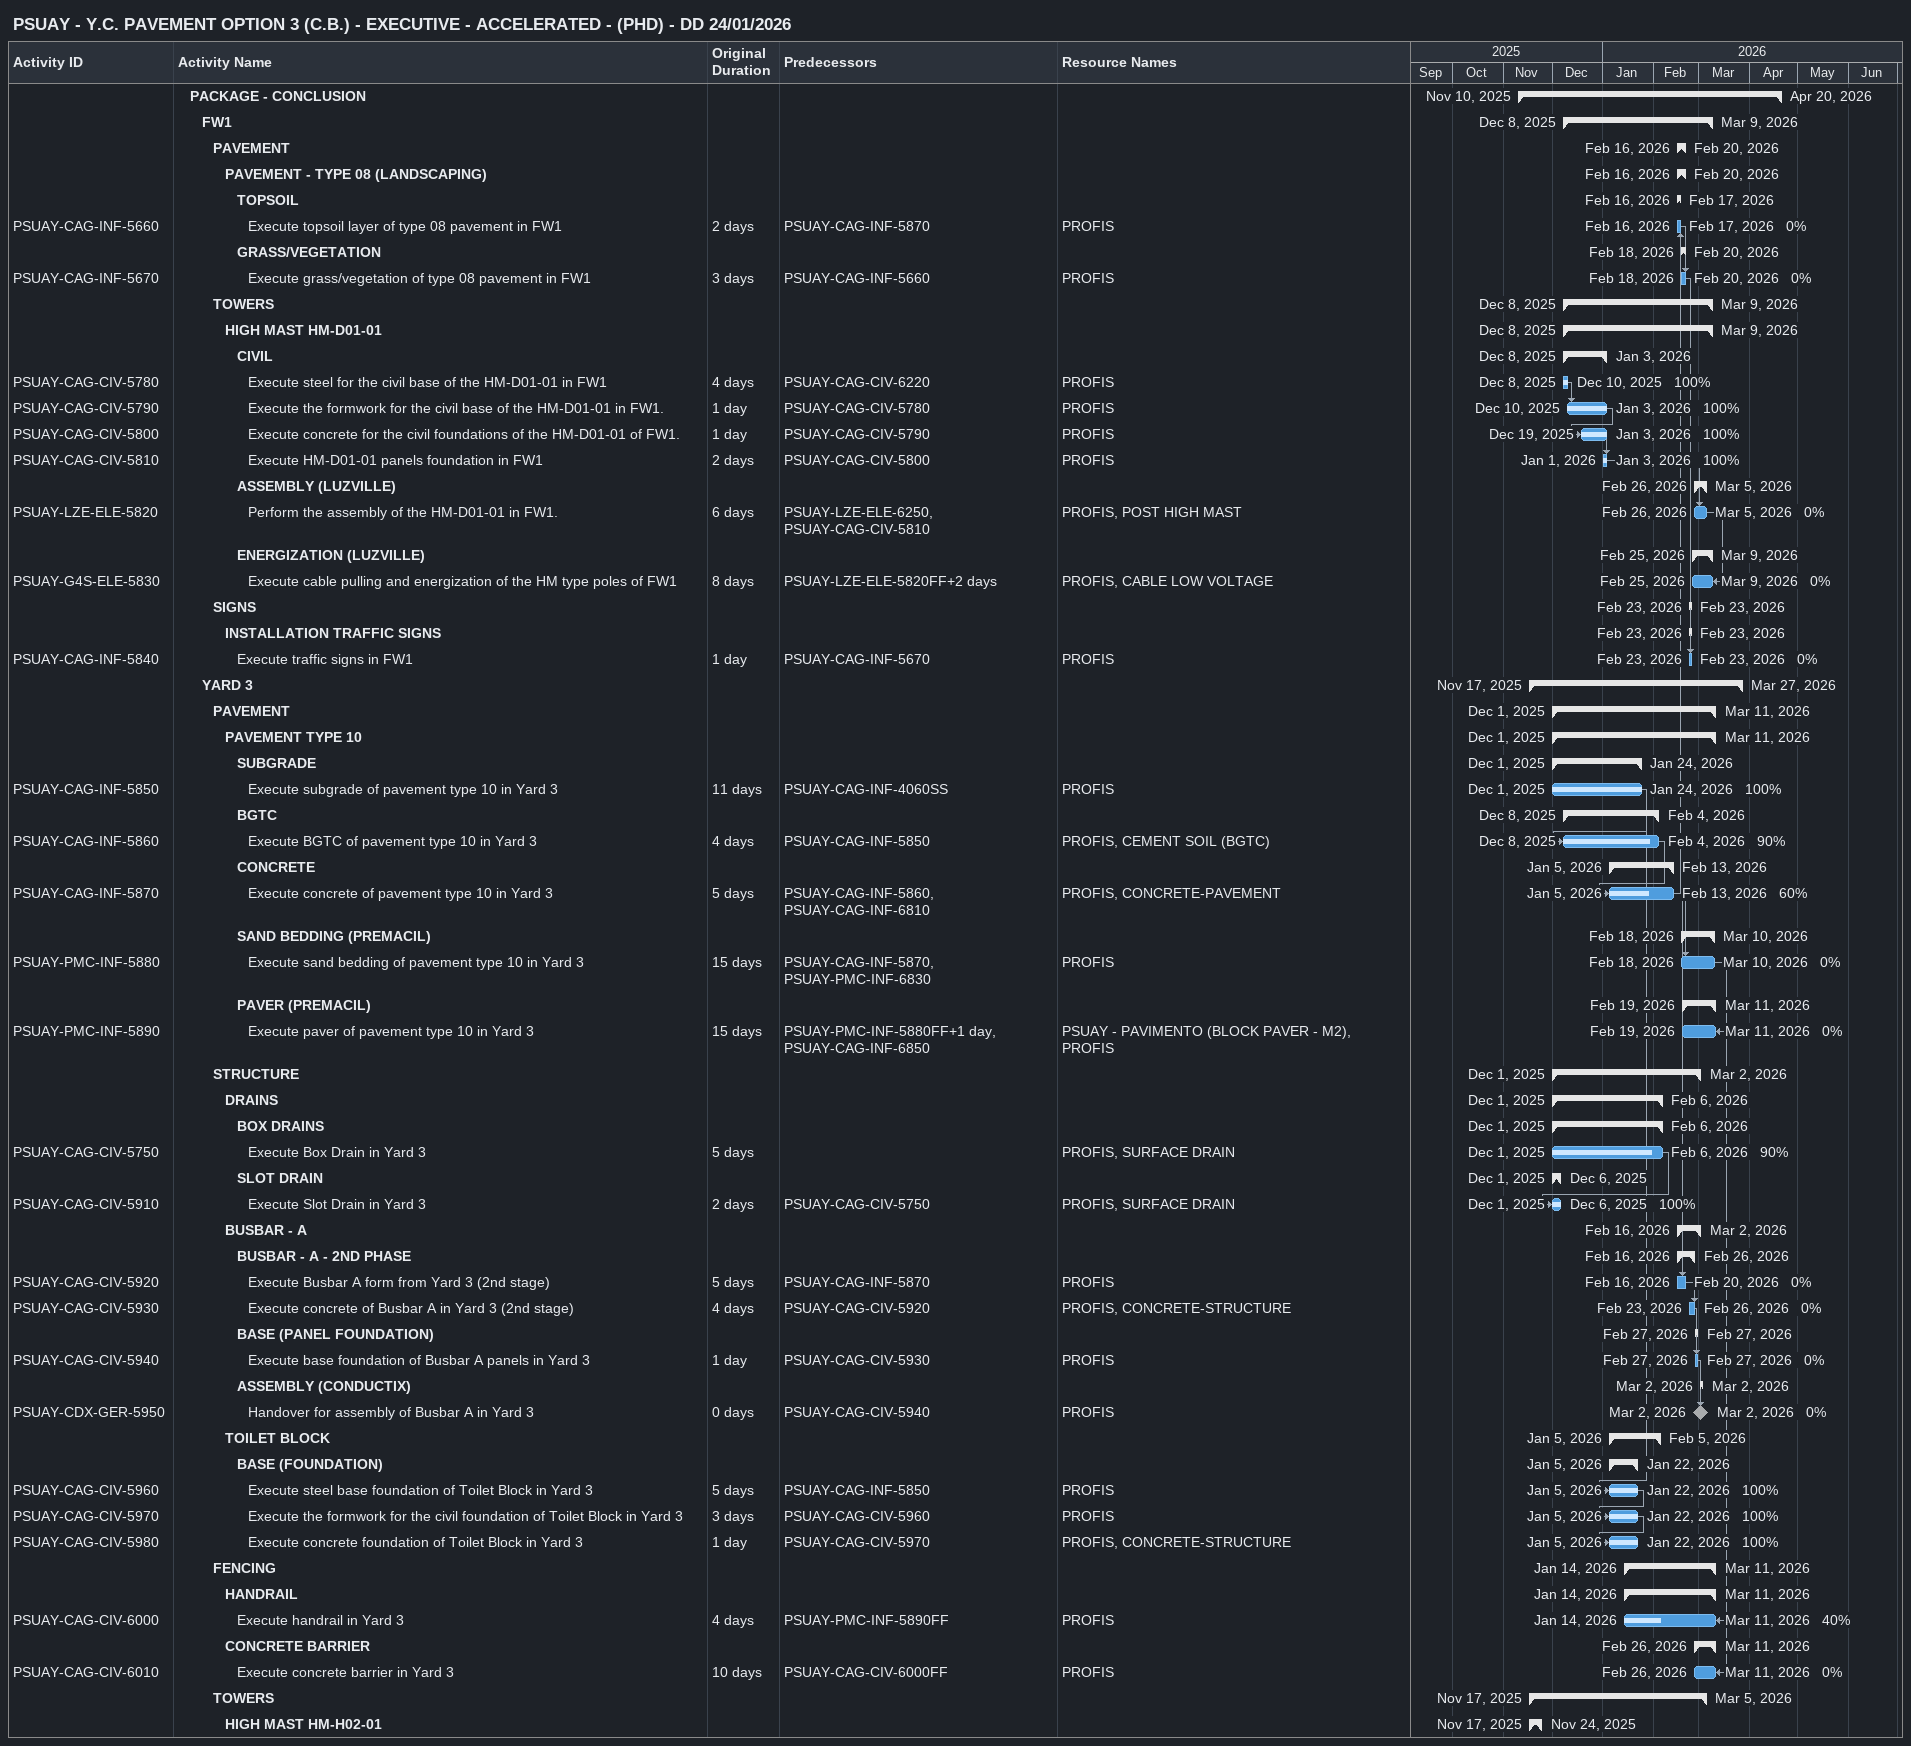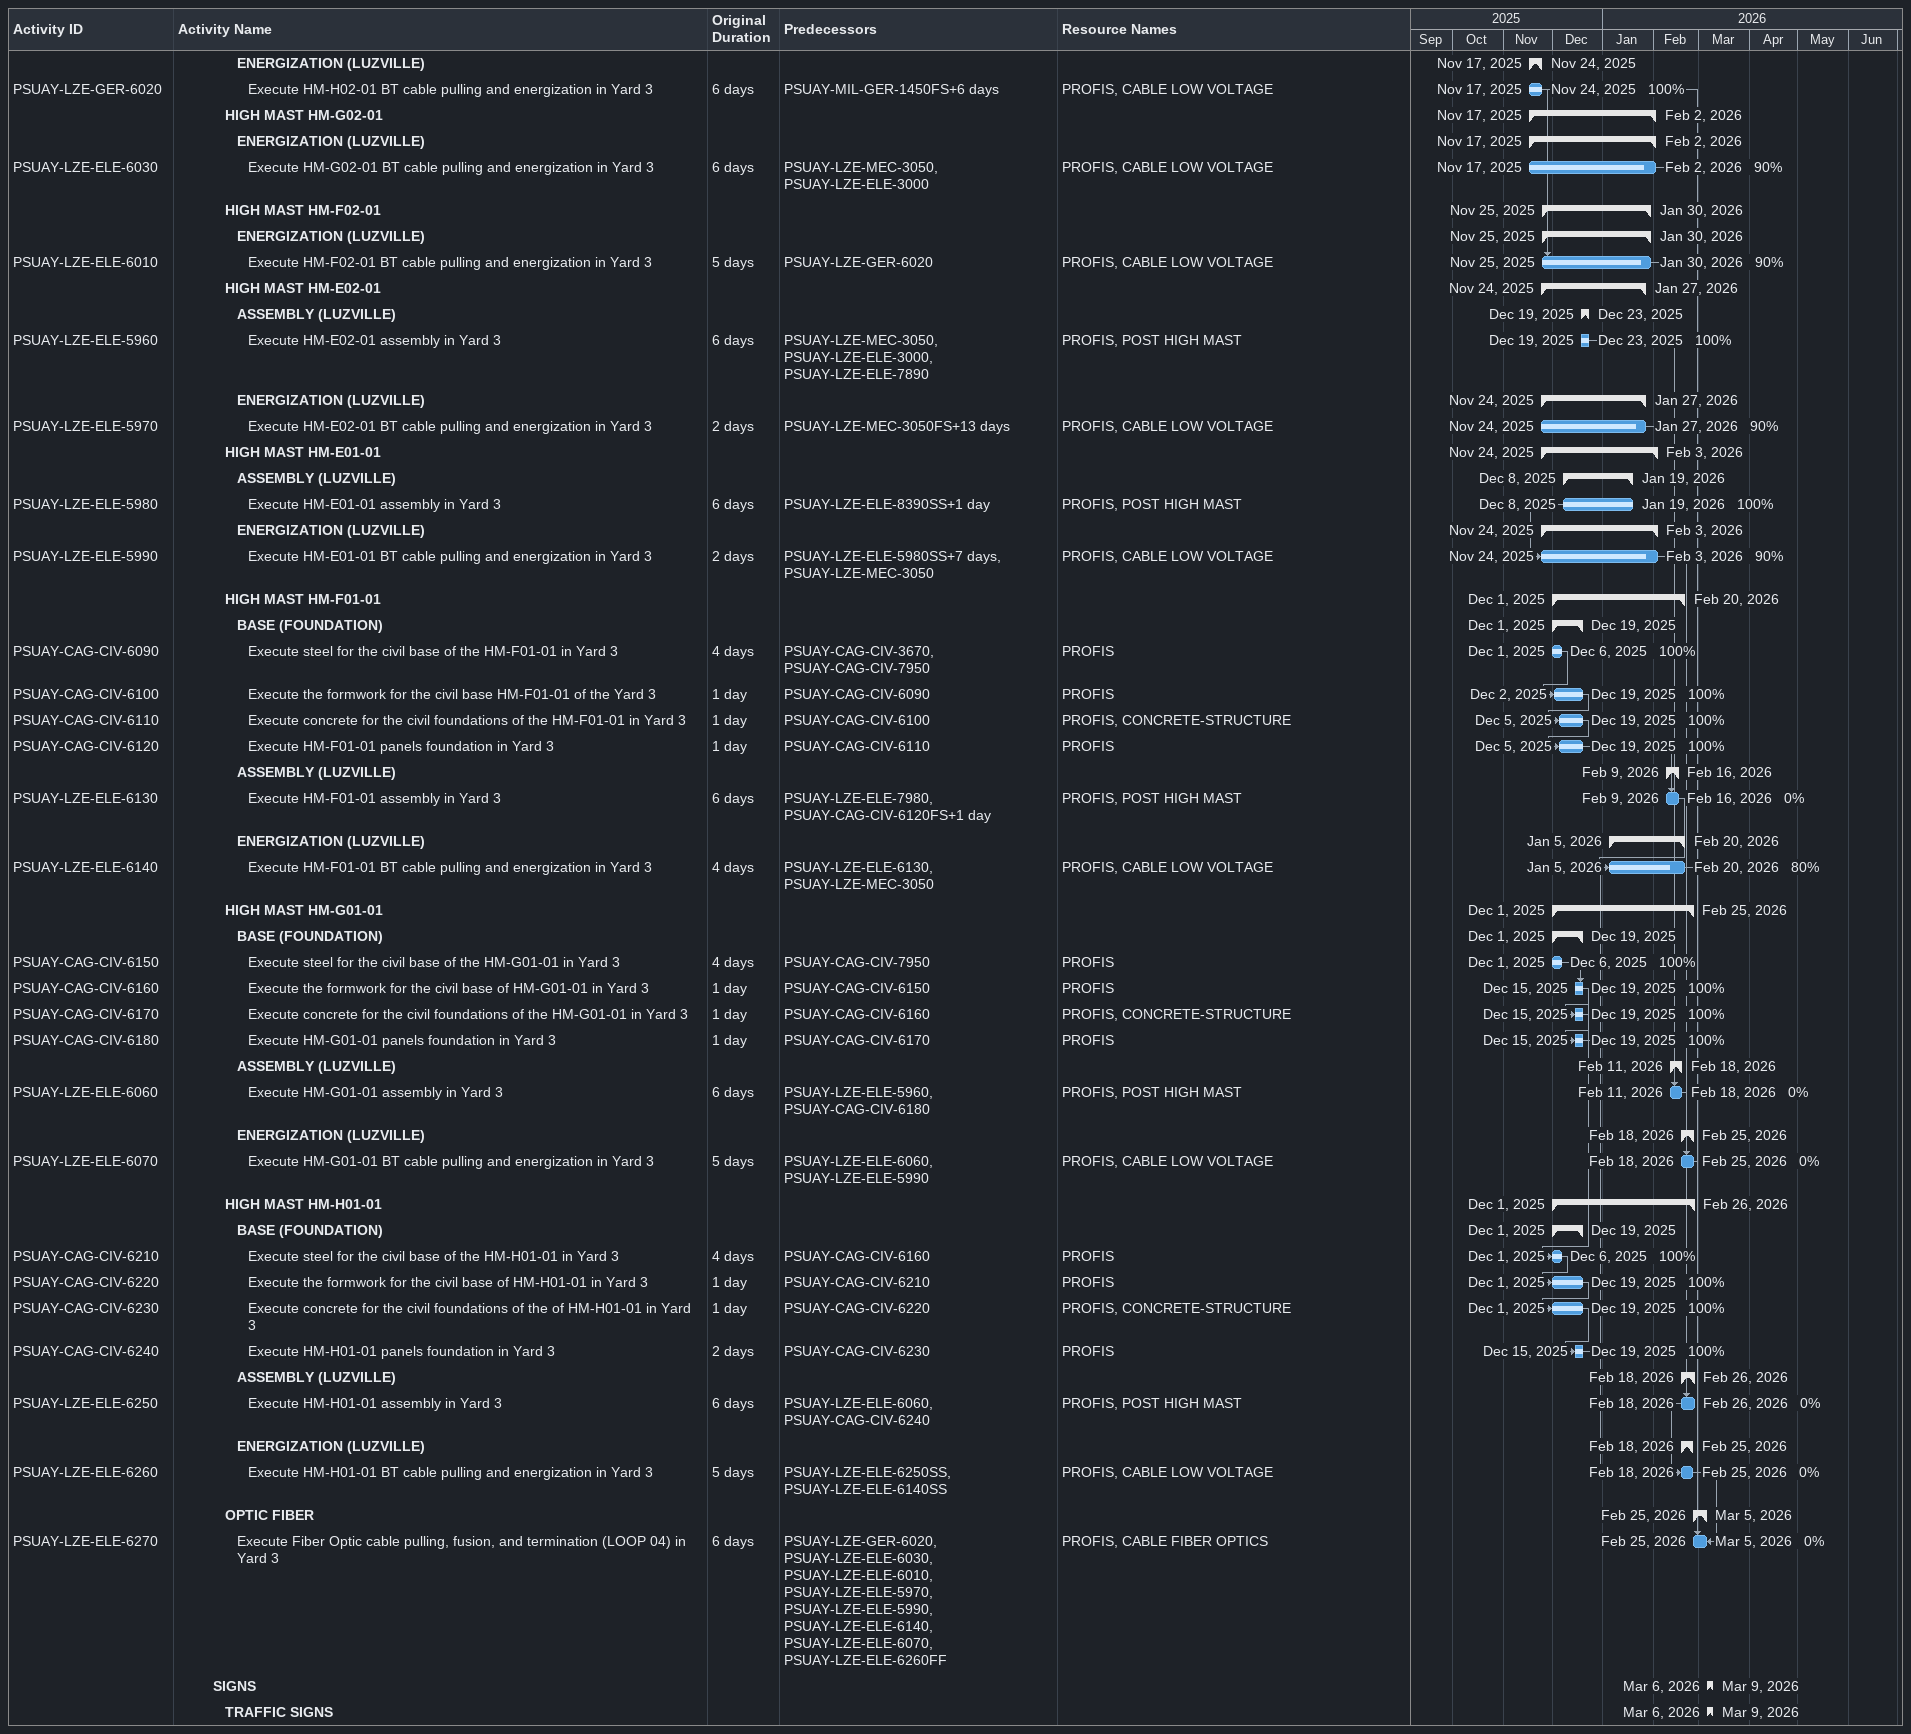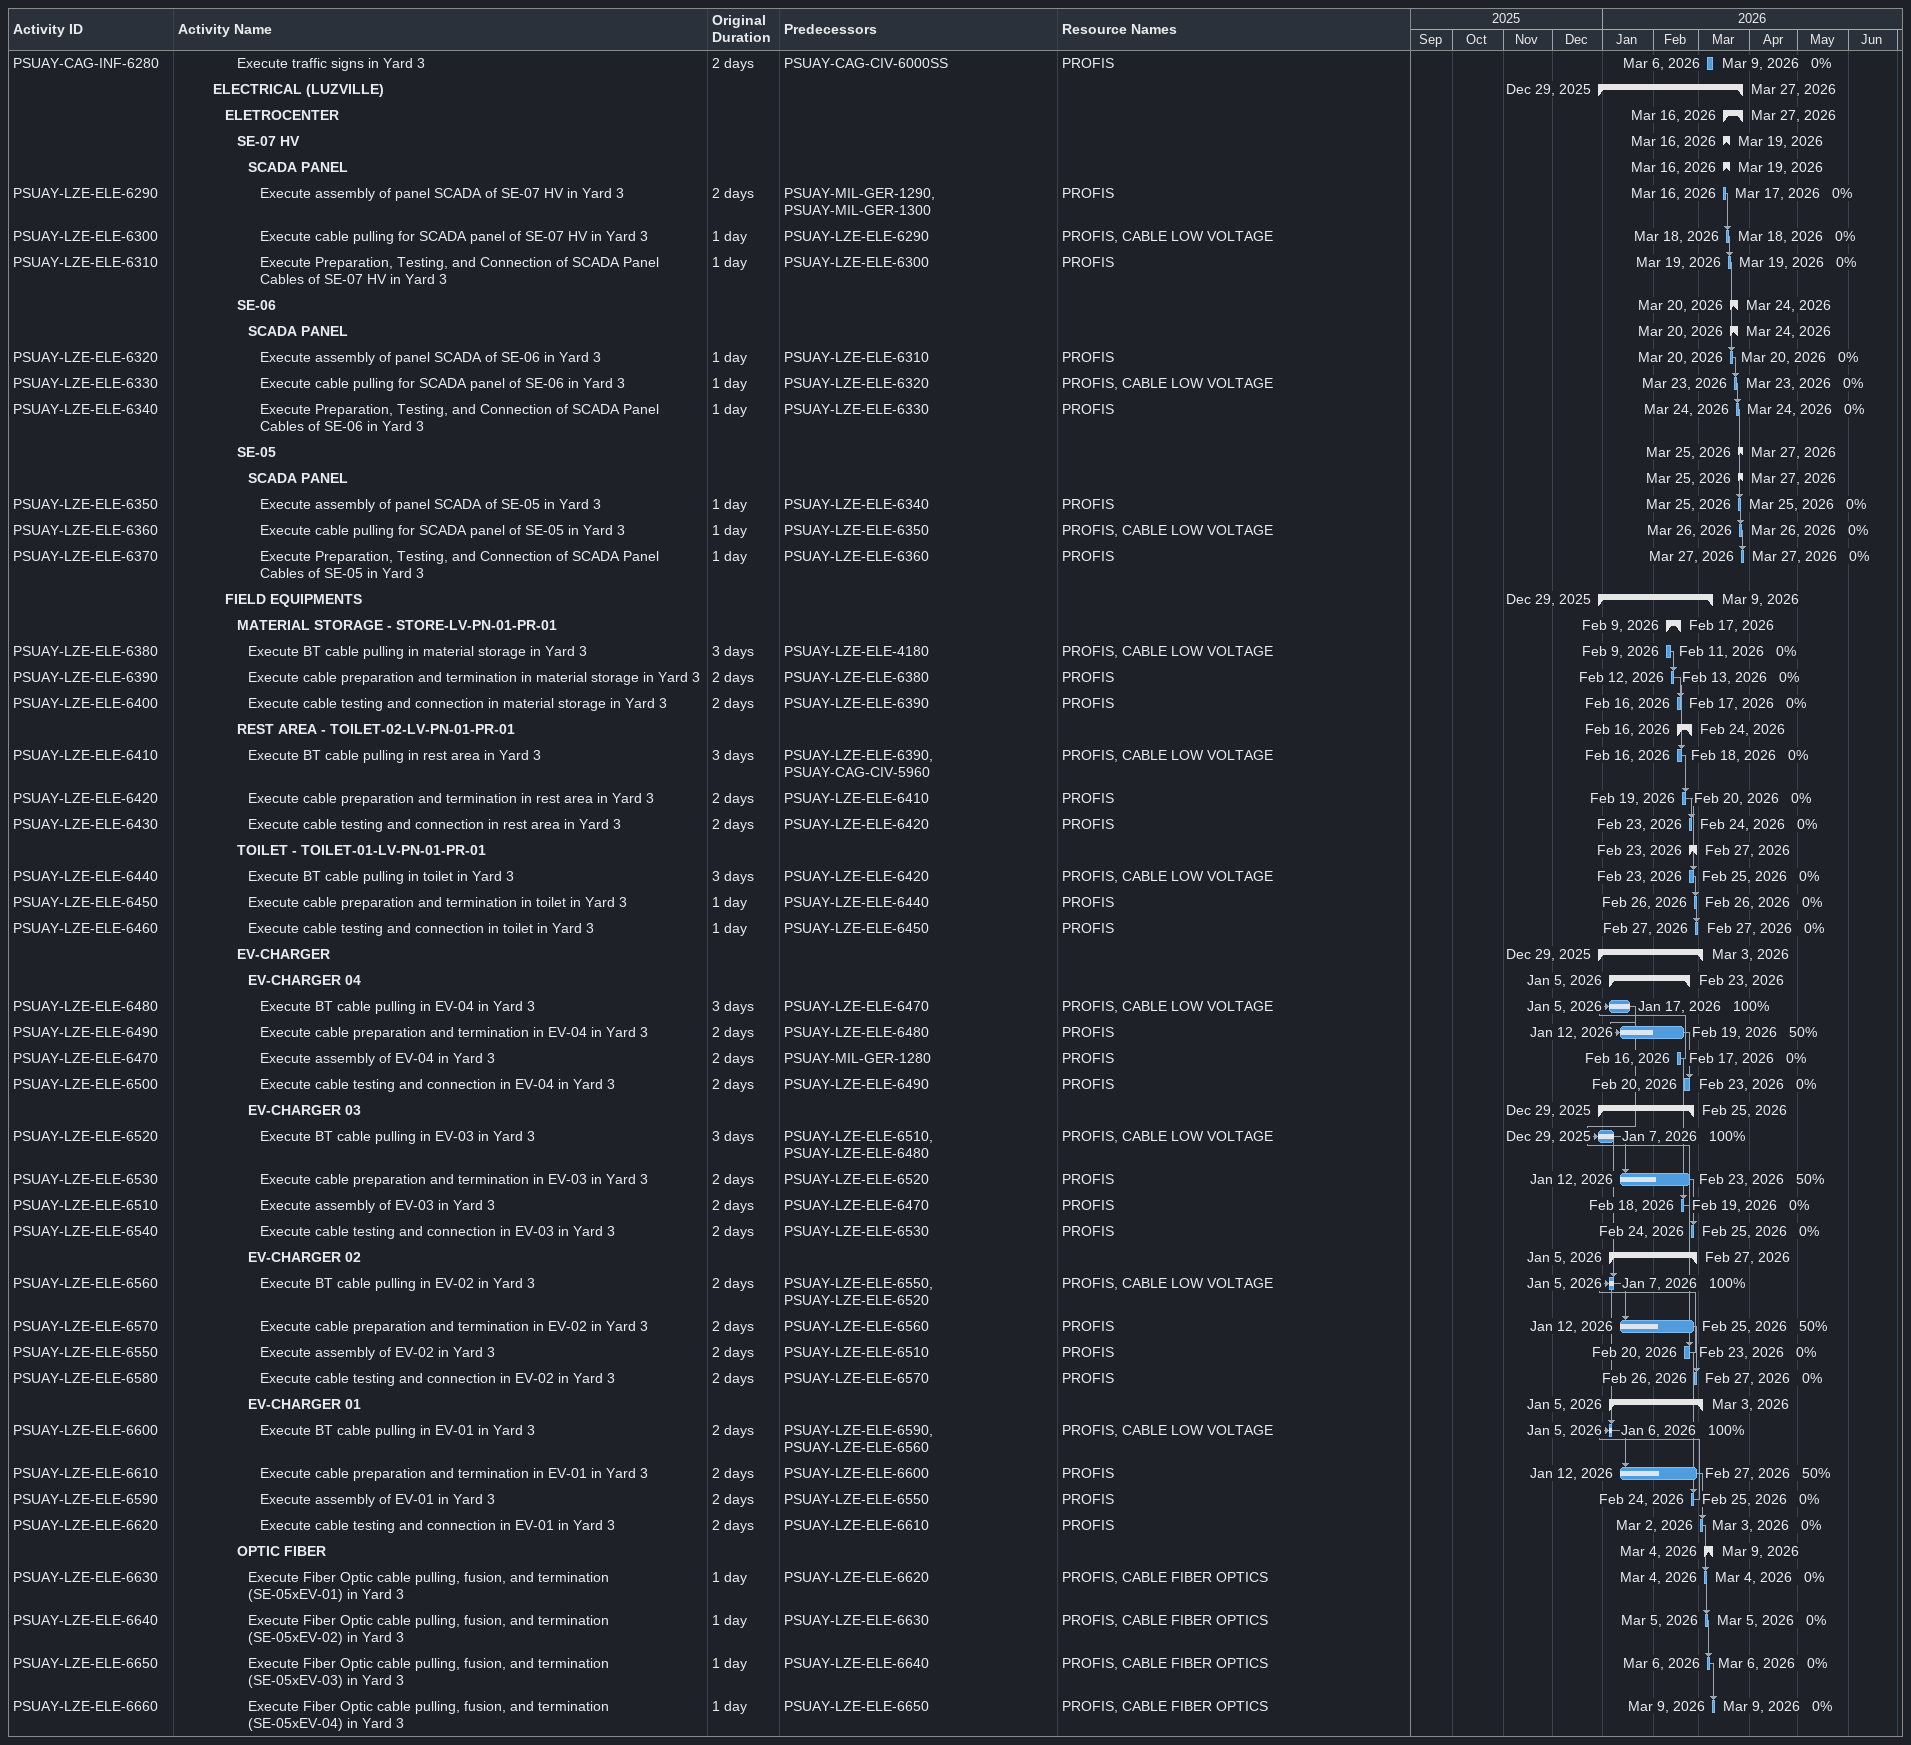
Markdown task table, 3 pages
PSUAY - Y.C. PAVEMENT OPTION 3 (C.B.) - EXECUTIVE - ACCELERATED - (PHD) - DD 24/01/2026

| ID | Level | Task | Original duration | Start | Finish | Predecessors | Resources | % complete |
|---|---|---|---|---|---|---|---|---|
|  | 2 | **PACKAGE - CONCLUSION** |  | 2025-11-10 | 2026-04-20 |  |  |  |
|  | 3 | **FW1** |  | 2025-12-08 | 2026-03-09 |  |  |  |
|  | 4 | **PAVEMENT** |  | 2026-02-16 | 2026-02-20 |  |  |  |
|  | 5 | **PAVEMENT - TYPE 08 (LANDSCAPING)** |  | 2026-02-16 | 2026-02-20 |  |  |  |
|  | 6 | **TOPSOIL** |  | 2026-02-16 | 2026-02-17 |  |  |  |
| PSUAY-CAG-INF-5660 | 7 | Execute topsoil layer of type 08 pavement in FW1 | 2d | 2026-02-16 | 2026-02-17 | PSUAY-CAG-INF-5870 | PROFIS | 0 |
|  | 6 | **GRASS/VEGETATION** |  | 2026-02-18 | 2026-02-20 |  |  |  |
| PSUAY-CAG-INF-5670 | 7 | Execute grass/vegetation of type 08 pavement in FW1 | 3d | 2026-02-18 | 2026-02-20 | PSUAY-CAG-INF-5660 | PROFIS | 0 |
|  | 4 | **TOWERS** |  | 2025-12-08 | 2026-03-09 |  |  |  |
|  | 5 | **HIGH MAST HM-D01-01** |  | 2025-12-08 | 2026-03-09 |  |  |  |
|  | 6 | **CIVIL** |  | 2025-12-08 | 2026-01-03 |  |  |  |
| PSUAY-CAG-CIV-5780 | 7 | Execute steel for the civil base of the HM-D01-01 in FW1 | 4d | 2025-12-08 | 2025-12-10 | PSUAY-CAG-CIV-6220 | PROFIS | 100 |
| PSUAY-CAG-CIV-5790 | 7 | Execute the formwork for the civil base of the HM-D01-01 in FW1. | 1d | 2025-12-10 | 2026-01-03 | PSUAY-CAG-CIV-5780 | PROFIS | 100 |
| PSUAY-CAG-CIV-5800 | 7 | Execute concrete for the civil foundations of the HM-D01-01 of FW1. | 1d | 2025-12-19 | 2026-01-03 | PSUAY-CAG-CIV-5790 | PROFIS | 100 |
| PSUAY-CAG-CIV-5810 | 7 | Execute HM-D01-01 panels foundation in FW1 | 2d | 2026-01-01 | 2026-01-03 | PSUAY-CAG-CIV-5800 | PROFIS | 100 |
|  | 6 | **ASSEMBLY (LUZVILLE)** |  | 2026-02-26 | 2026-03-05 |  |  |  |
| PSUAY-LZE-ELE-5820 | 7 | Perform the assembly of the HM-D01-01 in FW1. | 6d | 2026-02-26 | 2026-03-05 | PSUAY-LZE-ELE-6250, PSUAY-CAG-CIV-5810 | PROFIS, POST HIGH MAST | 0 |
|  | 6 | **ENERGIZATION (LUZVILLE)** |  | 2026-02-25 | 2026-03-09 |  |  |  |
| PSUAY-G4S-ELE-5830 | 7 | Execute cable pulling and energization of the HM type poles of FW1 | 8d | 2026-02-25 | 2026-03-09 | PSUAY-LZE-ELE-5820FF+2d | PROFIS, CABLE LOW VOLTAGE | 0 |
|  | 4 | **SIGNS** |  | 2026-02-23 | 2026-02-23 |  |  |  |
|  | 5 | **INSTALLATION TRAFFIC SIGNS** |  | 2026-02-23 | 2026-02-23 |  |  |  |
| PSUAY-CAG-INF-5840 | 6 | Execute traffic signs in FW1 | 1d | 2026-02-23 | 2026-02-23 | PSUAY-CAG-INF-5670 | PROFIS | 0 |
|  | 3 | **YARD 3** |  | 2025-11-17 | 2026-03-27 |  |  |  |
|  | 4 | **PAVEMENT** |  | 2025-12-01 | 2026-03-11 |  |  |  |
|  | 5 | **PAVEMENT TYPE 10** |  | 2025-12-01 | 2026-03-11 |  |  |  |
|  | 6 | **SUBGRADE** |  | 2025-12-01 | 2026-01-24 |  |  |  |
| PSUAY-CAG-INF-5850 | 7 | Execute subgrade of pavement type 10 in Yard 3 | 11d | 2025-12-01 | 2026-01-24 | PSUAY-CAG-INF-4060SS | PROFIS | 100 |
|  | 6 | **BGTC** |  | 2025-12-08 | 2026-02-04 |  |  |  |
| PSUAY-CAG-INF-5860 | 7 | Execute BGTC of pavement type 10 in Yard 3 | 4d | 2025-12-08 | 2026-02-04 | PSUAY-CAG-INF-5850 | PROFIS, CEMENT SOIL (BGTC) | 90 |
|  | 6 | **CONCRETE** |  | 2026-01-05 | 2026-02-13 |  |  |  |
| PSUAY-CAG-INF-5870 | 7 | Execute concrete of pavement type 10 in Yard 3 | 5d | 2026-01-05 | 2026-02-13 | PSUAY-CAG-INF-5860, PSUAY-CAG-INF-6810 | PROFIS, CONCRETE-PAVEMENT | 60 |
|  | 6 | **SAND BEDDING (PREMACIL)** |  | 2026-02-18 | 2026-03-10 |  |  |  |
| PSUAY-PMC-INF-5880 | 7 | Execute sand bedding of pavement type 10 in Yard 3 | 15d | 2026-02-18 | 2026-03-10 | PSUAY-CAG-INF-5870, PSUAY-PMC-INF-6830 | PROFIS | 0 |
|  | 6 | **PAVER (PREMACIL)** |  | 2026-02-19 | 2026-03-11 |  |  |  |
| PSUAY-PMC-INF-5890 | 7 | Execute paver of pavement type 10 in Yard 3 | 15d | 2026-02-19 | 2026-03-11 | PSUAY-PMC-INF-5880FF+1d, PSUAY-CAG-INF-6850 | PSUAY - PAVIMENTO (BLOCK PAVER - M2), PROFIS | 0 |
|  | 4 | **STRUCTURE** |  | 2025-12-01 | 2026-03-02 |  |  |  |
|  | 5 | **DRAINS** |  | 2025-12-01 | 2026-02-06 |  |  |  |
|  | 6 | **BOX DRAINS** |  | 2025-12-01 | 2026-02-06 |  |  |  |
| PSUAY-CAG-CIV-5750 | 7 | Execute Box Drain in Yard 3 | 5d | 2025-12-01 | 2026-02-06 |  | PROFIS, SURFACE DRAIN | 90 |
|  | 6 | **SLOT DRAIN** |  | 2025-12-01 | 2025-12-06 |  |  |  |
| PSUAY-CAG-CIV-5910 | 7 | Execute Slot Drain in Yard 3 | 2d | 2025-12-01 | 2025-12-06 | PSUAY-CAG-CIV-5750 | PROFIS, SURFACE DRAIN | 100 |
|  | 5 | **BUSBAR - A** |  | 2026-02-16 | 2026-03-02 |  |  |  |
|  | 6 | **BUSBAR - A - 2ND PHASE** |  | 2026-02-16 | 2026-02-26 |  |  |  |
| PSUAY-CAG-CIV-5920 | 7 | Execute Busbar A form from Yard 3 (2nd stage) | 5d | 2026-02-16 | 2026-02-20 | PSUAY-CAG-INF-5870 | PROFIS | 0 |
| PSUAY-CAG-CIV-5930 | 7 | Execute concrete of Busbar A in Yard 3 (2nd stage) | 4d | 2026-02-23 | 2026-02-26 | PSUAY-CAG-CIV-5920 | PROFIS, CONCRETE-STRUCTURE | 0 |
|  | 6 | **BASE (PANEL FOUNDATION)** |  | 2026-02-27 | 2026-02-27 |  |  |  |
| PSUAY-CAG-CIV-5940 | 7 | Execute base foundation of Busbar A panels in Yard 3 | 1d | 2026-02-27 | 2026-02-27 | PSUAY-CAG-CIV-5930 | PROFIS | 0 |
|  | 6 | **ASSEMBLY (CONDUCTIX)** |  | 2026-03-02 | 2026-03-02 |  |  |  |
| PSUAY-CDX-GER-5950 | 7 | Handover for assembly of Busbar A in Yard 3 | 0d | 2026-03-02 | 2026-03-02 | PSUAY-CAG-CIV-5940 | PROFIS | 0 |
|  | 5 | **TOILET BLOCK** |  | 2026-01-05 | 2026-02-05 |  |  |  |
|  | 6 | **BASE (FOUNDATION)** |  | 2026-01-05 | 2026-01-22 |  |  |  |
| PSUAY-CAG-CIV-5960 | 7 | Execute steel base foundation of Toilet Block in Yard 3 | 5d | 2026-01-05 | 2026-01-22 | PSUAY-CAG-INF-5850 | PROFIS | 100 |
| PSUAY-CAG-CIV-5970 | 7 | Execute the formwork for the civil foundation of Toilet Block in Yard 3 | 3d | 2026-01-05 | 2026-01-22 | PSUAY-CAG-CIV-5960 | PROFIS | 100 |
| PSUAY-CAG-CIV-5980 | 7 | Execute concrete foundation of Toilet Block in Yard 3 | 1d | 2026-01-05 | 2026-01-22 | PSUAY-CAG-CIV-5970 | PROFIS, CONCRETE-STRUCTURE | 100 |
|  | 4 | **FENCING** |  | 2026-01-14 | 2026-03-11 |  |  |  |
|  | 5 | **HANDRAIL** |  | 2026-01-14 | 2026-03-11 |  |  |  |
| PSUAY-CAG-CIV-6000 | 6 | Execute handrail in Yard 3 | 4d | 2026-01-14 | 2026-03-11 | PSUAY-PMC-INF-5890FF | PROFIS | 40 |
|  | 5 | **CONCRETE BARRIER** |  | 2026-02-26 | 2026-03-11 |  |  |  |
| PSUAY-CAG-CIV-6010 | 6 | Execute concrete barrier in Yard 3 | 10d | 2026-02-26 | 2026-03-11 | PSUAY-CAG-CIV-6000FF | PROFIS | 0 |
|  | 4 | **TOWERS** |  | 2025-11-17 | 2026-03-05 |  |  |  |
|  | 5 | **HIGH MAST HM-H02-01** |  | 2025-11-17 | 2025-11-24 |  |  |  |
|  | 6 | **ENERGIZATION (LUZVILLE)** |  | 2025-11-17 | 2025-11-24 |  |  |  |
| PSUAY-LZE-GER-6020 | 7 | Execute HM-H02-01 BT cable pulling and energization in Yard 3 | 6d | 2025-11-17 | 2025-11-24 | PSUAY-MIL-GER-1450FS+6d | PROFIS, CABLE LOW VOLTAGE | 100 |
|  | 5 | **HIGH MAST HM-G02-01** |  | 2025-11-17 | 2026-02-02 |  |  |  |
|  | 6 | **ENERGIZATION (LUZVILLE)** |  | 2025-11-17 | 2026-02-02 |  |  |  |
| PSUAY-LZE-ELE-6030 | 7 | Execute HM-G02-01 BT cable pulling and energization in Yard 3 | 6d | 2025-11-17 | 2026-02-02 | PSUAY-LZE-MEC-3050, PSUAY-LZE-ELE-3000 | PROFIS, CABLE LOW VOLTAGE | 90 |
|  | 5 | **HIGH MAST HM-F02-01** |  | 2025-11-25 | 2026-01-30 |  |  |  |
|  | 6 | **ENERGIZATION (LUZVILLE)** |  | 2025-11-25 | 2026-01-30 |  |  |  |
| PSUAY-LZE-ELE-6010 | 7 | Execute HM-F02-01 BT cable pulling and energization in Yard 3 | 5d | 2025-11-25 | 2026-01-30 | PSUAY-LZE-GER-6020 | PROFIS, CABLE LOW VOLTAGE | 90 |
|  | 5 | **HIGH MAST HM-E02-01** |  | 2025-11-24 | 2026-01-27 |  |  |  |
|  | 6 | **ASSEMBLY (LUZVILLE)** |  | 2025-12-19 | 2025-12-23 |  |  |  |
| PSUAY-LZE-ELE-5960 | 7 | Execute HM-E02-01 assembly in Yard 3 | 6d | 2025-12-19 | 2025-12-23 | PSUAY-LZE-MEC-3050, PSUAY-LZE-ELE-3000, PSUAY-LZE-ELE-7890 | PROFIS, POST HIGH MAST | 100 |
|  | 6 | **ENERGIZATION (LUZVILLE)** |  | 2025-11-24 | 2026-01-27 |  |  |  |
| PSUAY-LZE-ELE-5970 | 7 | Execute HM-E02-01 BT cable pulling and energization in Yard 3 | 2d | 2025-11-24 | 2026-01-27 | PSUAY-LZE-MEC-3050FS+13d | PROFIS, CABLE LOW VOLTAGE | 90 |
|  | 5 | **HIGH MAST HM-E01-01** |  | 2025-11-24 | 2026-02-03 |  |  |  |
|  | 6 | **ASSEMBLY (LUZVILLE)** |  | 2025-12-08 | 2026-01-19 |  |  |  |
| PSUAY-LZE-ELE-5980 | 7 | Execute HM-E01-01 assembly in Yard 3 | 6d | 2025-12-08 | 2026-01-19 | PSUAY-LZE-ELE-8390SS+1d | PROFIS, POST HIGH MAST | 100 |
|  | 6 | **ENERGIZATION (LUZVILLE)** |  | 2025-11-24 | 2026-02-03 |  |  |  |
| PSUAY-LZE-ELE-5990 | 7 | Execute HM-E01-01 BT cable pulling and energization in Yard 3 | 2d | 2025-11-24 | 2026-02-03 | PSUAY-LZE-ELE-5980SS+7d, PSUAY-LZE-MEC-3050 | PROFIS, CABLE LOW VOLTAGE | 90 |
|  | 5 | **HIGH MAST HM-F01-01** |  | 2025-12-01 | 2026-02-20 |  |  |  |
|  | 6 | **BASE (FOUNDATION)** |  | 2025-12-01 | 2025-12-19 |  |  |  |
| PSUAY-CAG-CIV-6090 | 7 | Execute steel for the civil base of the HM-F01-01 in Yard 3 | 4d | 2025-12-01 | 2025-12-06 | PSUAY-CAG-CIV-3670, PSUAY-CAG-CIV-7950 | PROFIS | 100 |
| PSUAY-CAG-CIV-6100 | 7 | Execute the formwork for the civil base HM-F01-01 of the Yard 3 | 1d | 2025-12-02 | 2025-12-19 | PSUAY-CAG-CIV-6090 | PROFIS | 100 |
| PSUAY-CAG-CIV-6110 | 7 | Execute concrete for the civil foundations of the HM-F01-01 in Yard 3 | 1d | 2025-12-05 | 2025-12-19 | PSUAY-CAG-CIV-6100 | PROFIS, CONCRETE-STRUCTURE | 100 |
| PSUAY-CAG-CIV-6120 | 7 | Execute HM-F01-01 panels foundation in Yard 3 | 1d | 2025-12-05 | 2025-12-19 | PSUAY-CAG-CIV-6110 | PROFIS | 100 |
|  | 6 | **ASSEMBLY (LUZVILLE)** |  | 2026-02-09 | 2026-02-16 |  |  |  |
| PSUAY-LZE-ELE-6130 | 7 | Execute HM-F01-01 assembly in Yard 3 | 6d | 2026-02-09 | 2026-02-16 | PSUAY-LZE-ELE-7980, PSUAY-CAG-CIV-6120FS+1d | PROFIS, POST HIGH MAST | 0 |
|  | 6 | **ENERGIZATION (LUZVILLE)** |  | 2026-01-05 | 2026-02-20 |  |  |  |
| PSUAY-LZE-ELE-6140 | 7 | Execute HM-F01-01 BT cable pulling and energization in Yard 3 | 4d | 2026-01-05 | 2026-02-20 | PSUAY-LZE-ELE-6130, PSUAY-LZE-MEC-3050 | PROFIS, CABLE LOW VOLTAGE | 80 |
|  | 5 | **HIGH MAST HM-G01-01** |  | 2025-12-01 | 2026-02-25 |  |  |  |
|  | 6 | **BASE (FOUNDATION)** |  | 2025-12-01 | 2025-12-19 |  |  |  |
| PSUAY-CAG-CIV-6150 | 7 | Execute steel for the civil base of the HM-G01-01 in Yard 3 | 4d | 2025-12-01 | 2025-12-06 | PSUAY-CAG-CIV-7950 | PROFIS | 100 |
| PSUAY-CAG-CIV-6160 | 7 | Execute the formwork for the civil base of HM-G01-01 in Yard 3 | 1d | 2025-12-15 | 2025-12-19 | PSUAY-CAG-CIV-6150 | PROFIS | 100 |
| PSUAY-CAG-CIV-6170 | 7 | Execute concrete for the civil foundations of the HM-G01-01 in Yard 3 | 1d | 2025-12-15 | 2025-12-19 | PSUAY-CAG-CIV-6160 | PROFIS, CONCRETE-STRUCTURE | 100 |
| PSUAY-CAG-CIV-6180 | 7 | Execute HM-G01-01 panels foundation in Yard 3 | 1d | 2025-12-15 | 2025-12-19 | PSUAY-CAG-CIV-6170 | PROFIS | 100 |
|  | 6 | **ASSEMBLY (LUZVILLE)** |  | 2026-02-11 | 2026-02-18 |  |  |  |
| PSUAY-LZE-ELE-6060 | 7 | Execute HM-G01-01 assembly in Yard 3 | 6d | 2026-02-11 | 2026-02-18 | PSUAY-LZE-ELE-5960, PSUAY-CAG-CIV-6180 | PROFIS, POST HIGH MAST | 0 |
|  | 6 | **ENERGIZATION (LUZVILLE)** |  | 2026-02-18 | 2026-02-25 |  |  |  |
| PSUAY-LZE-ELE-6070 | 7 | Execute HM-G01-01 BT cable pulling and energization in Yard 3 | 5d | 2026-02-18 | 2026-02-25 | PSUAY-LZE-ELE-6060, PSUAY-LZE-ELE-5990 | PROFIS, CABLE LOW VOLTAGE | 0 |
|  | 5 | **HIGH MAST HM-H01-01** |  | 2025-12-01 | 2026-02-26 |  |  |  |
|  | 6 | **BASE (FOUNDATION)** |  | 2025-12-01 | 2025-12-19 |  |  |  |
| PSUAY-CAG-CIV-6210 | 7 | Execute steel for the civil base of the HM-H01-01 in Yard 3 | 4d | 2025-12-01 | 2025-12-06 | PSUAY-CAG-CIV-6160 | PROFIS | 100 |
| PSUAY-CAG-CIV-6220 | 7 | Execute the formwork for the civil base of HM-H01-01 in Yard 3 | 1d | 2025-12-01 | 2025-12-19 | PSUAY-CAG-CIV-6210 | PROFIS | 100 |
| PSUAY-CAG-CIV-6230 | 7 | Execute concrete for the civil foundations of the of HM-H01-01 in Yard 3 | 1d | 2025-12-01 | 2025-12-19 | PSUAY-CAG-CIV-6220 | PROFIS, CONCRETE-STRUCTURE | 100 |
| PSUAY-CAG-CIV-6240 | 7 | Execute HM-H01-01 panels foundation in Yard 3 | 2d | 2025-12-15 | 2025-12-19 | PSUAY-CAG-CIV-6230 | PROFIS | 100 |
|  | 6 | **ASSEMBLY (LUZVILLE)** |  | 2026-02-18 | 2026-02-26 |  |  |  |
| PSUAY-LZE-ELE-6250 | 7 | Execute HM-H01-01 assembly in Yard 3 | 6d | 2026-02-18 | 2026-02-26 | PSUAY-LZE-ELE-6060, PSUAY-CAG-CIV-6240 | PROFIS, POST HIGH MAST | 0 |
|  | 6 | **ENERGIZATION (LUZVILLE)** |  | 2026-02-18 | 2026-02-25 |  |  |  |
| PSUAY-LZE-ELE-6260 | 7 | Execute HM-H01-01 BT cable pulling and energization in Yard 3 | 5d | 2026-02-18 | 2026-02-25 | PSUAY-LZE-ELE-6250SS, PSUAY-LZE-ELE-6140SS | PROFIS, CABLE LOW VOLTAGE | 0 |
|  | 5 | **OPTIC FIBER** |  | 2026-02-25 | 2026-03-05 |  |  |  |
| PSUAY-LZE-ELE-6270 | 6 | Execute Fiber Optic cable pulling, fusion, and termination (LOOP 04) in Yard 3 | 6d | 2026-02-25 | 2026-03-05 | PSUAY-LZE-GER-6020, PSUAY-LZE-ELE-6030, PSUAY-LZE-ELE-6010, PSUAY-LZE-ELE-5970, PSUAY-LZE-ELE-5990, PSUAY-LZE-ELE-6140, PSUAY-LZE-ELE-6070, PSUAY-LZE-ELE-6260FF | PROFIS, CABLE FIBER OPTICS | 0 |
|  | 4 | **SIGNS** |  | 2026-03-06 | 2026-03-09 |  |  |  |
|  | 5 | **TRAFFIC SIGNS** |  | 2026-03-06 | 2026-03-09 |  |  |  |
| PSUAY-CAG-INF-6280 | 6 | Execute traffic signs in Yard 3 | 2d | 2026-03-06 | 2026-03-09 | PSUAY-CAG-CIV-6000SS | PROFIS | 0 |
|  | 4 | **ELECTRICAL (LUZVILLE)** |  | 2025-12-29 | 2026-03-27 |  |  |  |
|  | 5 | **ELETROCENTER** |  | 2026-03-16 | 2026-03-27 |  |  |  |
|  | 6 | **SE-07 HV** |  | 2026-03-16 | 2026-03-19 |  |  |  |
|  | 7 | **SCADA PANEL** |  | 2026-03-16 | 2026-03-19 |  |  |  |
| PSUAY-LZE-ELE-6290 | 8 | Execute assembly of panel SCADA of SE-07 HV in Yard 3 | 2d | 2026-03-16 | 2026-03-17 | PSUAY-MIL-GER-1290, PSUAY-MIL-GER-1300 | PROFIS | 0 |
| PSUAY-LZE-ELE-6300 | 8 | Execute cable pulling for SCADA panel of SE-07 HV in Yard 3 | 1d | 2026-03-18 | 2026-03-18 | PSUAY-LZE-ELE-6290 | PROFIS, CABLE LOW VOLTAGE | 0 |
| PSUAY-LZE-ELE-6310 | 8 | Execute Preparation, Testing, and Connection of SCADA Panel Cables of SE-07 HV in Yard 3 | 1d | 2026-03-19 | 2026-03-19 | PSUAY-LZE-ELE-6300 | PROFIS | 0 |
|  | 6 | **SE-06** |  | 2026-03-20 | 2026-03-24 |  |  |  |
|  | 7 | **SCADA PANEL** |  | 2026-03-20 | 2026-03-24 |  |  |  |
| PSUAY-LZE-ELE-6320 | 8 | Execute assembly of panel SCADA of SE-06 in Yard 3 | 1d | 2026-03-20 | 2026-03-20 | PSUAY-LZE-ELE-6310 | PROFIS | 0 |
| PSUAY-LZE-ELE-6330 | 8 | Execute cable pulling for SCADA panel of SE-06 in Yard 3 | 1d | 2026-03-23 | 2026-03-23 | PSUAY-LZE-ELE-6320 | PROFIS, CABLE LOW VOLTAGE | 0 |
| PSUAY-LZE-ELE-6340 | 8 | Execute Preparation, Testing, and Connection of SCADA Panel Cables of SE-06 in Yard 3 | 1d | 2026-03-24 | 2026-03-24 | PSUAY-LZE-ELE-6330 | PROFIS | 0 |
|  | 6 | **SE-05** |  | 2026-03-25 | 2026-03-27 |  |  |  |
|  | 7 | **SCADA PANEL** |  | 2026-03-25 | 2026-03-27 |  |  |  |
| PSUAY-LZE-ELE-6350 | 8 | Execute assembly of panel SCADA of SE-05 in Yard 3 | 1d | 2026-03-25 | 2026-03-25 | PSUAY-LZE-ELE-6340 | PROFIS | 0 |
| PSUAY-LZE-ELE-6360 | 8 | Execute cable pulling for SCADA panel of SE-05 in Yard 3 | 1d | 2026-03-26 | 2026-03-26 | PSUAY-LZE-ELE-6350 | PROFIS, CABLE LOW VOLTAGE | 0 |
| PSUAY-LZE-ELE-6370 | 8 | Execute Preparation, Testing, and Connection of SCADA Panel Cables of SE-05 in Yard 3 | 1d | 2026-03-27 | 2026-03-27 | PSUAY-LZE-ELE-6360 | PROFIS | 0 |
|  | 5 | **FIELD EQUIPMENTS** |  | 2025-12-29 | 2026-03-09 |  |  |  |
|  | 6 | **MATERIAL STORAGE - STORE-LV-PN-01-PR-01** |  | 2026-02-09 | 2026-02-17 |  |  |  |
| PSUAY-LZE-ELE-6380 | 7 | Execute BT cable pulling in material storage in Yard 3 | 3d | 2026-02-09 | 2026-02-11 | PSUAY-LZE-ELE-4180 | PROFIS, CABLE LOW VOLTAGE | 0 |
| PSUAY-LZE-ELE-6390 | 7 | Execute cable preparation and termination in material storage in Yard 3 | 2d | 2026-02-12 | 2026-02-13 | PSUAY-LZE-ELE-6380 | PROFIS | 0 |
| PSUAY-LZE-ELE-6400 | 7 | Execute cable testing and connection in material storage in Yard 3 | 2d | 2026-02-16 | 2026-02-17 | PSUAY-LZE-ELE-6390 | PROFIS | 0 |
|  | 6 | **REST AREA - TOILET-02-LV-PN-01-PR-01** |  | 2026-02-16 | 2026-02-24 |  |  |  |
| PSUAY-LZE-ELE-6410 | 7 | Execute BT cable pulling in rest area in Yard 3 | 3d | 2026-02-16 | 2026-02-18 | PSUAY-LZE-ELE-6390, PSUAY-CAG-CIV-5960 | PROFIS, CABLE LOW VOLTAGE | 0 |
| PSUAY-LZE-ELE-6420 | 7 | Execute cable preparation and termination in rest area in Yard 3 | 2d | 2026-02-19 | 2026-02-20 | PSUAY-LZE-ELE-6410 | PROFIS | 0 |
| PSUAY-LZE-ELE-6430 | 7 | Execute cable testing and connection in rest area in Yard 3 | 2d | 2026-02-23 | 2026-02-24 | PSUAY-LZE-ELE-6420 | PROFIS | 0 |
|  | 6 | **TOILET - TOILET-01-LV-PN-01-PR-01** |  | 2026-02-23 | 2026-02-27 |  |  |  |
| PSUAY-LZE-ELE-6440 | 7 | Execute BT cable pulling in toilet in Yard 3 | 3d | 2026-02-23 | 2026-02-25 | PSUAY-LZE-ELE-6420 | PROFIS, CABLE LOW VOLTAGE | 0 |
| PSUAY-LZE-ELE-6450 | 7 | Execute cable preparation and termination in toilet in Yard 3 | 1d | 2026-02-26 | 2026-02-26 | PSUAY-LZE-ELE-6440 | PROFIS | 0 |
| PSUAY-LZE-ELE-6460 | 7 | Execute cable testing and connection in toilet in Yard 3 | 1d | 2026-02-27 | 2026-02-27 | PSUAY-LZE-ELE-6450 | PROFIS | 0 |
|  | 6 | **EV-CHARGER** |  | 2025-12-29 | 2026-03-03 |  |  |  |
|  | 7 | **EV-CHARGER 04** |  | 2026-01-05 | 2026-02-23 |  |  |  |
| PSUAY-LZE-ELE-6480 | 8 | Execute BT cable pulling in EV-04 in Yard 3 | 3d | 2026-01-05 | 2026-01-17 | PSUAY-LZE-ELE-6470 | PROFIS, CABLE LOW VOLTAGE | 100 |
| PSUAY-LZE-ELE-6490 | 8 | Execute cable preparation and termination in EV-04 in Yard 3 | 2d | 2026-01-12 | 2026-02-19 | PSUAY-LZE-ELE-6480 | PROFIS | 50 |
| PSUAY-LZE-ELE-6470 | 8 | Execute assembly of EV-04 in Yard 3 | 2d | 2026-02-16 | 2026-02-17 | PSUAY-MIL-GER-1280 | PROFIS | 0 |
| PSUAY-LZE-ELE-6500 | 8 | Execute cable testing and connection in EV-04 in Yard 3 | 2d | 2026-02-20 | 2026-02-23 | PSUAY-LZE-ELE-6490 | PROFIS | 0 |
|  | 7 | **EV-CHARGER 03** |  | 2025-12-29 | 2026-02-25 |  |  |  |
| PSUAY-LZE-ELE-6520 | 8 | Execute BT cable pulling in EV-03 in Yard 3 | 3d | 2025-12-29 | 2026-01-07 | PSUAY-LZE-ELE-6510, PSUAY-LZE-ELE-6480 | PROFIS, CABLE LOW VOLTAGE | 100 |
| PSUAY-LZE-ELE-6530 | 8 | Execute cable preparation and termination in EV-03 in Yard 3 | 2d | 2026-01-12 | 2026-02-23 | PSUAY-LZE-ELE-6520 | PROFIS | 50 |
| PSUAY-LZE-ELE-6510 | 8 | Execute assembly of EV-03 in Yard 3 | 2d | 2026-02-18 | 2026-02-19 | PSUAY-LZE-ELE-6470 | PROFIS | 0 |
| PSUAY-LZE-ELE-6540 | 8 | Execute cable testing and connection in EV-03 in Yard 3 | 2d | 2026-02-24 | 2026-02-25 | PSUAY-LZE-ELE-6530 | PROFIS | 0 |
|  | 7 | **EV-CHARGER 02** |  | 2026-01-05 | 2026-02-27 |  |  |  |
| PSUAY-LZE-ELE-6560 | 8 | Execute BT cable pulling in EV-02 in Yard 3 | 2d | 2026-01-05 | 2026-01-07 | PSUAY-LZE-ELE-6550, PSUAY-LZE-ELE-6520 | PROFIS, CABLE LOW VOLTAGE | 100 |
| PSUAY-LZE-ELE-6570 | 8 | Execute cable preparation and termination in EV-02 in Yard 3 | 2d | 2026-01-12 | 2026-02-25 | PSUAY-LZE-ELE-6560 | PROFIS | 50 |
| PSUAY-LZE-ELE-6550 | 8 | Execute assembly of EV-02 in Yard 3 | 2d | 2026-02-20 | 2026-02-23 | PSUAY-LZE-ELE-6510 | PROFIS | 0 |
| PSUAY-LZE-ELE-6580 | 8 | Execute cable testing and connection in EV-02 in Yard 3 | 2d | 2026-02-26 | 2026-02-27 | PSUAY-LZE-ELE-6570 | PROFIS | 0 |
|  | 7 | **EV-CHARGER 01** |  | 2026-01-05 | 2026-03-03 |  |  |  |
| PSUAY-LZE-ELE-6600 | 8 | Execute BT cable pulling in EV-01 in Yard 3 | 2d | 2026-01-05 | 2026-01-06 | PSUAY-LZE-ELE-6590, PSUAY-LZE-ELE-6560 | PROFIS, CABLE LOW VOLTAGE | 100 |
| PSUAY-LZE-ELE-6610 | 8 | Execute cable preparation and termination in EV-01 in Yard 3 | 2d | 2026-01-12 | 2026-02-27 | PSUAY-LZE-ELE-6600 | PROFIS | 50 |
| PSUAY-LZE-ELE-6590 | 8 | Execute assembly of EV-01 in Yard 3 | 2d | 2026-02-24 | 2026-02-25 | PSUAY-LZE-ELE-6550 | PROFIS | 0 |
| PSUAY-LZE-ELE-6620 | 8 | Execute cable testing and connection in EV-01 in Yard 3 | 2d | 2026-03-02 | 2026-03-03 | PSUAY-LZE-ELE-6610 | PROFIS | 0 |
|  | 6 | **OPTIC FIBER** |  | 2026-03-04 | 2026-03-09 |  |  |  |
| PSUAY-LZE-ELE-6630 | 7 | Execute Fiber Optic cable pulling, fusion, and termination (SE-05xEV-01) in Yard 3 | 1d | 2026-03-04 | 2026-03-04 | PSUAY-LZE-ELE-6620 | PROFIS, CABLE FIBER OPTICS | 0 |
| PSUAY-LZE-ELE-6640 | 7 | Execute Fiber Optic cable pulling, fusion, and termination (SE-05xEV-02) in Yard 3 | 1d | 2026-03-05 | 2026-03-05 | PSUAY-LZE-ELE-6630 | PROFIS, CABLE FIBER OPTICS | 0 |
| PSUAY-LZE-ELE-6650 | 7 | Execute Fiber Optic cable pulling, fusion, and termination (SE-05xEV-03) in Yard 3 | 1d | 2026-03-06 | 2026-03-06 | PSUAY-LZE-ELE-6640 | PROFIS, CABLE FIBER OPTICS | 0 |
| PSUAY-LZE-ELE-6660 | 7 | Execute Fiber Optic cable pulling, fusion, and termination (SE-05xEV-04) in Yard 3 | 1d | 2026-03-09 | 2026-03-09 | PSUAY-LZE-ELE-6650 | PROFIS, CABLE FIBER OPTICS | 0 |
